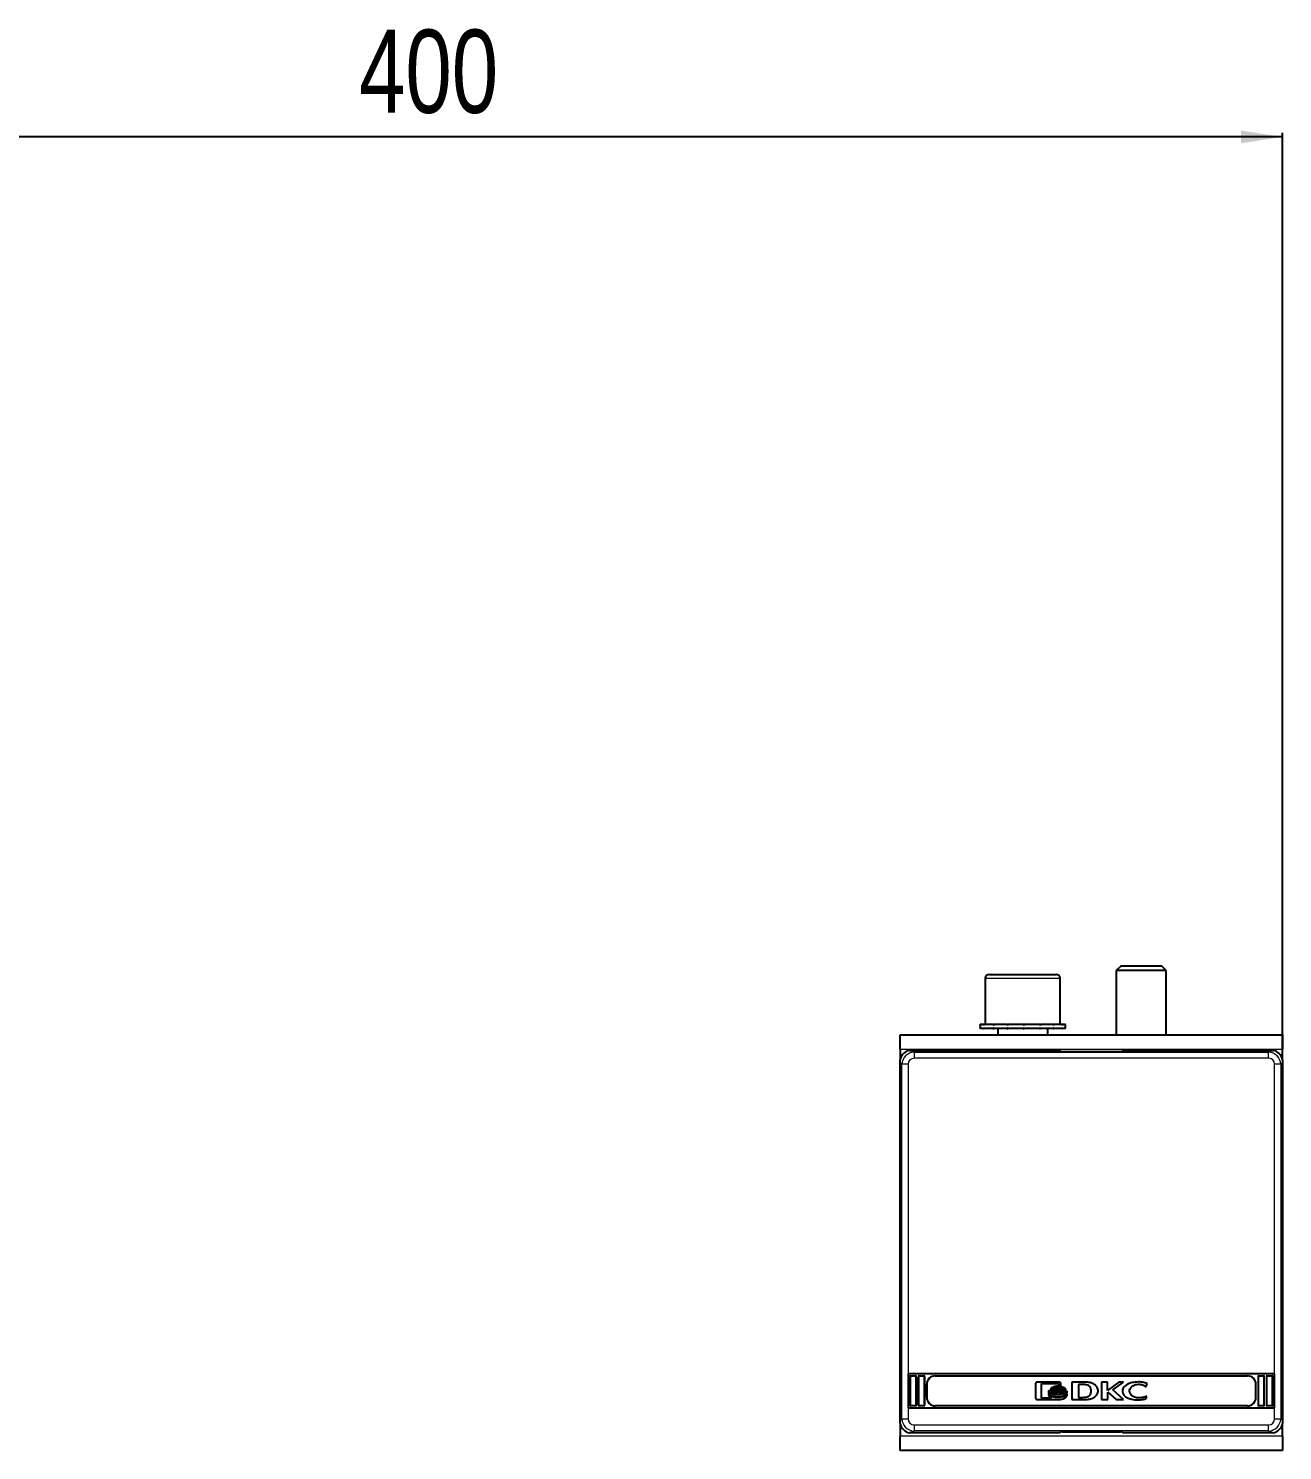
# Model space of a CAD drawing. Header units: millimetres. Extents: x 535 to 4200, y -1571 to 658.
# Drawn here: x 868.7 to 1170.4, y 148.6 to 490.6 of the extents above; entities that cross this region are included whole.
import ezdxf

# ---------------------------------------------------------------- set-up
doc = ezdxf.new("R2010")
doc.units = ezdxf.units.MM
doc.layers.add('FORMAT', color=7, linetype='Continuous')
doc.styles.add('SLDTEXTSTYLE0', font='TXT', dxfattribs={"width": 0.75})
doc.dimstyles.new('SLDDIMSTYLE0', dxfattribs={"dimtxt": 20, "dimasz": 10, "dimexe": 0, "dimexo": 0.0625, "dimgap": 5, "dimtad": 2, "dimdec": 1, "dimrnd": 1e-09, "dimzin": 12, "dimdsep": 46, "dimtxsty": 'SLDTEXTSTYLE0', "dimsah": 1, "dimcen": 0.09, "dimadec": 0, "dimazin": 3, "dimtfac": 1, "dimtofl": 0, "dimtmove": 0, "dimatfit": 3, "dimfxl": 0, "dimfrac": 2, "dimtolj": 1, "dimtzin": 12, "dimarcsym": 0})

# ---------------------------------------------------------------- blocks, each defined once
blk = doc.blocks.new('_D_3')
at = {"layer": 'FORMAT'}
for p, q in [((770.41, 242.56), (770.41, 465.48)), ((1170.41, 242.56), (1170.41, 465.48)), ((1170.41, 464.48), (770.41, 464.48))]:
    blk.add_line(p, q, dxfattribs=at)
for points in [[(770.41, 464.48), (780.41, 462.95), (780.41, 466.02)], [(1170.41, 464.48), (1160.41, 466.02), (1160.41, 462.95)]]:
    blk.add_solid(points, dxfattribs=at)
at = {"layer": 'FORMAT', "insert": (948.25, 490.27), "char_height": 20, "attachment_point": 1, "style": 'SLDTEXTSTYLE0'}
blk.add_mtext('400', dxfattribs=at)

msp = doc.modelspace()

# ---------------------------------------------------------------- linework, layer by layer
at = {"color": 7, "linetype": 'Continuous', "lineweight": 25}
for p, q in [((1131.49, 265.07), (1130.41, 264)), ((1130.41, 264), (1130.41, 248.57)), ((1142.41, 264), (1130.41, 264)), ((1141.34, 265.07), (1131.49, 265.07)), ((1142.41, 264), (1141.34, 265.07)), ((1142.41, 248.57), (1142.41, 264)), ((1098.91, 262.07), (1098.91, 251.07)), ((1099.91, 263.07), (1108.35, 263.07)), ((1108.35, 263.07), (1115.91, 263.07)), ((1116.91, 251.07), (1116.91, 262.07)), ((1097.66, 251.07), (1097.66, 250.07)), ((1097.66, 251.07), (1097.67, 251.07)), ((1097.66, 250.07), (1097.67, 250.07)), ((1097.67, 251.07), (1097.67, 250.82)), ((1098.48, 251.07), (1097.67, 251.07)), ((1097.67, 250.07), (1097.67, 250.32)), ((1098.48, 250.07), (1097.67, 250.07)), ((1098.48, 251.07), (1098.58, 251.07)), ((1098.48, 250.07), (1098.58, 250.07)), ((1098.58, 251.07), (1098.58, 250.82)), ((1100.74, 251.07), (1098.58, 251.07)), ((1098.58, 250.07), (1098.58, 250.32)), ((1100.74, 250.07), (1098.58, 250.07)), ((1100.74, 251.07), (1100.92, 251.07)), ((1100.74, 250.07), (1100.92, 250.07)), ((1100.92, 251.07), (1100.92, 250.82)), ((1104.08, 251.07), (1100.92, 251.07)), ((1100.92, 250.07), (1100.92, 250.32)), ((1104.08, 250.07), (1100.92, 250.07)), ((1101.91, 250.07), (1101.91, 248.57)), ((1104.08, 251.07), (1104.31, 251.07)), ((1104.08, 250.07), (1104.31, 250.07)), ((1104.31, 251.07), (1104.31, 250.82)), ((1108.01, 251.07), (1104.31, 251.07)), ((1104.31, 250.07), (1104.31, 250.32)), ((1108.01, 250.07), (1104.31, 250.07)), ((1108.01, 251.07), (1108.09, 251.07)), ((1108.01, 250.07), (1108.18, 250.07)), ((1108.18, 250.07), (1108.26, 250.07)), ((1108.22, 251.07), (1108.26, 251.07)), ((1108.26, 251.07), (1108.26, 250.82)), ((1111.93, 251.07), (1108.26, 251.07)), ((1108.26, 250.07), (1108.26, 250.32)), ((1111.93, 250.07), (1108.26, 250.07)), ((1111.93, 251.07), (1112.16, 251.07)), ((1111.93, 250.07), (1112.16, 250.07)), ((1112.16, 251.07), (1112.16, 250.82)), ((1115.23, 251.07), (1112.16, 251.07)), ((1112.16, 250.07), (1112.16, 250.32)), ((1115.23, 250.07), (1112.16, 250.07)), ((1113.91, 248.57), (1113.91, 250.07)), ((1115.23, 251.07), (1115.4, 251.07)), ((1115.23, 250.07), (1115.4, 250.07)), ((1115.4, 251.07), (1115.4, 250.82)), ((1117.42, 251.07), (1115.4, 251.07)), ((1115.4, 250.07), (1115.4, 250.32)), ((1117.42, 250.07), (1115.4, 250.07)), ((1117.42, 251.07), (1117.51, 251.07)), ((1117.42, 250.07), (1117.51, 250.07)), ((1117.51, 251.07), (1117.51, 250.82)), ((1118.16, 251.07), (1117.51, 251.07)), ((1117.51, 250.07), (1117.51, 250.32)), ((1118.16, 250.07), (1117.51, 250.07)), ((1118.16, 250.07), (1118.16, 251.07)), ((1078.41, 245.07), (1078.41, 248.57)), ((1078.41, 248.57), (1170.41, 248.57)), ((1170.41, 248.57), (1170.41, 245.07)), ((1078.41, 245.07), (1078.41, 242.55)), ((1080.69, 244.82), (1081.31, 244.82)), ((1081.31, 244.82), (1116.91, 244.82)), ((1116.91, 244.82), (1116.91, 244.69)), ((1117.41, 244.56), (1131.41, 244.56)), ((1131.91, 244.69), (1131.91, 244.82)), ((1131.91, 244.82), (1167.51, 244.82)), ((1167.51, 244.82), (1168.14, 244.82)), ((1170.41, 242.55), (1170.41, 245.07)), ((1078.41, 241.93), (1078.41, 242.55)), ((1078.41, 155.72), (1078.41, 241.93)), ((1170.41, 242.55), (1170.41, 241.93)), ((1170.41, 241.93), (1170.41, 155.72)), ((1168.51, 167.03), (1080.31, 167.03)), ((1080.31, 167.03), (1080.31, 158.82)), ((1080.81, 159.52), (1080.81, 166.33)), ((1081.01, 166.53), (1082.11, 166.53)), ((1082.31, 166.33), (1082.31, 159.52)), ((1082.81, 159.52), (1082.81, 166.33)), ((1083.01, 166.53), (1084.11, 166.53)), ((1084.31, 166.33), (1084.31, 159.52)), ((1084.81, 161.32), (1084.81, 164.53)), ((1086.81, 166.53), (1162.01, 166.53)), ((1110.98, 164.59), (1110.98, 161.26)), ((1116.66, 165.03), (1111.42, 165.03)), ((1112.4, 164.69), (1116.57, 164.69)), ((1112.4, 161.16), (1112.4, 164.69)), ((1116.57, 164.69), (1116.57, 164.31)), ((1116.57, 164.31), (1117.1, 164.31)), ((1117.1, 164.31), (1117.1, 164.59)), ((1122.56, 165.04), (1119.73, 165.03)), ((1119.73, 165.03), (1119.73, 160.82)), ((1122.35, 164.46), (1121.31, 164.44)), ((1121.31, 164.44), (1121.31, 161.34)), ((1126.84, 165.03), (1126.84, 160.82)), ((1128.33, 165.03), (1126.84, 165.03)), ((1128.33, 163.05), (1128.33, 165.03)), ((1130.99, 165.03), (1128.33, 163.05)), ((1129.59, 163.16), (1132.13, 165.03)), ((1132.13, 165.03), (1130.99, 165.03)), ((1137.59, 164), (1137.84, 164.73)), ((1164.01, 161.32), (1164.01, 164.53)), ((1164.51, 166.33), (1164.51, 159.52)), ((1164.71, 166.53), (1165.81, 166.53)), ((1166.01, 159.52), (1166.01, 166.33)), ((1166.51, 166.33), (1166.51, 159.52)), ((1166.71, 166.53), (1167.81, 166.53)), ((1168.01, 159.52), (1168.01, 166.33)), ((1168.51, 158.82), (1168.51, 167.03)), ((1111.42, 160.82), (1116.66, 160.82)), ((1114.86, 161.15), (1112.4, 161.16)), ((1114.14, 163.01), (1114.14, 162.56)), ((1114.14, 162.29), (1114.14, 161.83)), ((1118.59, 162.46), (1118.59, 162.91)), ((1118.59, 161.73), (1118.59, 162.19)), ((1119.73, 160.82), (1122.41, 160.84)), ((1121.31, 161.34), (1122.26, 161.36)), ((1122.41, 160.84), (1122.43, 160.84)), ((1122.43, 160.84), (1122.44, 160.84)), ((1126.84, 160.82), (1128.34, 160.82)), ((1128.34, 162.59), (1130.36, 160.82)), ((1128.34, 160.82), (1128.34, 162.59)), ((1132.18, 160.82), (1129.59, 163.16)), ((1130.36, 160.82), (1132.18, 160.82)), ((1137.39, 164), (1137.59, 164)), ((1137.57, 161.06), (1137.76, 161.6)), ((1137.76, 161.6), (1137.61, 161.6)), ((1080.31, 158.82), (1168.51, 158.82)), ((1082.11, 159.32), (1081.01, 159.32)), ((1084.11, 159.32), (1083.01, 159.32)), ((1162.01, 159.32), (1086.81, 159.32)), ((1165.81, 159.32), (1164.71, 159.32)), ((1167.81, 159.32), (1166.71, 159.32)), ((1078.41, 155.1), (1078.41, 155.72)), ((1078.41, 155.1), (1078.41, 152.07)), ((1170.41, 155.72), (1170.41, 155.1)), ((1170.41, 152.07), (1170.41, 155.1)), ((1078.41, 148.57), (1078.41, 152.07)), ((1081.31, 152.82), (1080.69, 152.82)), ((1116.91, 152.82), (1081.31, 152.82)), ((1116.91, 152.82), (1116.91, 152.96)), ((1117.41, 153.09), (1131.41, 153.09)), ((1131.91, 152.96), (1131.91, 152.82)), ((1167.51, 152.82), (1131.91, 152.82)), ((1168.14, 152.82), (1167.51, 152.82)), ((1170.41, 152.07), (1170.41, 148.57)), ((1170.41, 148.57), (1078.41, 148.57))]:
    msp.add_line(p, q, dxfattribs=at)
at = {"color": 8, "linetype": 'Continuous', "lineweight": 18}
for p, q in [((1108.41, 262.07), (1098.91, 262.07)), ((1116.91, 262.07), (1108.41, 262.07)), ((1078.41, 245.07), (1170.41, 245.07)), ((1081.31, 244.82), (1081.76, 244.37)), ((1081.76, 244.37), (1081.76, 242.92)), ((1081.76, 244.37), (1167.06, 244.37)), ((1167.06, 242.92), (1081.76, 242.92)), ((1167.06, 244.37), (1167.51, 244.82)), ((1167.06, 242.92), (1167.06, 244.37)), ((1078.86, 241.47), (1078.41, 241.93)), ((1080.31, 241.47), (1078.86, 241.47)), ((1078.86, 156.17), (1078.86, 241.47)), ((1080.31, 241.47), (1080.31, 167.03)), ((1168.51, 167.03), (1168.51, 241.47)), ((1169.96, 241.47), (1168.51, 241.47)), ((1170.41, 241.93), (1169.96, 241.47)), ((1169.96, 241.47), (1169.96, 156.17)), ((1080.82, 166.33), (1080.81, 166.33)), ((1080.82, 166.33), (1080.92, 166.33)), ((1080.82, 159.52), (1080.82, 166.33)), ((1080.92, 166.33), (1080.92, 159.52)), ((1081.01, 166.53), (1081.01, 166.52)), ((1081.01, 166.42), (1081.01, 166.52)), ((1081.01, 166.52), (1082.11, 166.52)), ((1082.11, 166.42), (1081.01, 166.42)), ((1082.11, 166.52), (1082.11, 166.53)), ((1082.11, 166.42), (1082.11, 166.52)), ((1082.21, 159.52), (1082.21, 166.33)), ((1082.21, 166.33), (1082.31, 166.33)), ((1082.31, 166.33), (1082.31, 159.52)), ((1082.31, 166.33), (1082.31, 166.33)), ((1082.82, 166.33), (1082.81, 166.33)), ((1082.82, 166.33), (1082.92, 166.33)), ((1082.82, 159.52), (1082.82, 166.33)), ((1082.92, 166.33), (1082.92, 159.52)), ((1083.01, 166.53), (1083.01, 166.52)), ((1083.01, 166.42), (1083.01, 166.52)), ((1083.01, 166.52), (1084.11, 166.52)), ((1084.11, 166.42), (1083.01, 166.42)), ((1084.11, 166.52), (1084.11, 166.53)), ((1084.11, 166.42), (1084.11, 166.52)), ((1084.21, 159.52), (1084.21, 166.33)), ((1084.21, 166.33), (1084.31, 166.33)), ((1084.31, 166.33), (1084.31, 159.52)), ((1084.31, 166.33), (1084.31, 166.33)), ((1084.82, 164.53), (1084.81, 164.53)), ((1084.82, 161.32), (1084.82, 164.53)), ((1084.92, 164.53), (1084.82, 164.53)), ((1084.92, 164.53), (1084.92, 161.32)), ((1086.81, 166.53), (1086.81, 166.52)), ((1086.81, 166.52), (1162.01, 166.52)), ((1086.81, 166.42), (1086.81, 166.52)), ((1162.01, 166.42), (1086.81, 166.42)), ((1162.01, 166.52), (1162.01, 166.53)), ((1162.01, 166.52), (1162.01, 166.42)), ((1163.91, 161.32), (1163.91, 164.53)), ((1164.01, 164.53), (1163.91, 164.53)), ((1164.01, 164.53), (1164.01, 161.32)), ((1164.01, 164.53), (1164.01, 164.53)), ((1164.51, 166.33), (1164.61, 166.33)), ((1164.51, 159.52), (1164.51, 166.33)), ((1164.51, 166.33), (1164.51, 166.33)), ((1164.61, 166.33), (1164.61, 159.52)), ((1164.71, 166.53), (1164.71, 166.52)), ((1164.71, 166.52), (1164.71, 166.42)), ((1164.71, 166.52), (1165.81, 166.52)), ((1165.81, 166.42), (1164.71, 166.42)), ((1165.81, 166.52), (1165.81, 166.53)), ((1165.81, 166.52), (1165.81, 166.42)), ((1165.91, 159.52), (1165.91, 166.33)), ((1165.91, 166.33), (1166.01, 166.33)), ((1166.01, 166.33), (1166.01, 159.52)), ((1166.01, 166.33), (1166.01, 166.33)), ((1166.51, 159.52), (1166.51, 166.33)), ((1166.61, 166.33), (1166.51, 166.33)), ((1166.51, 166.33), (1166.51, 166.33)), ((1166.61, 166.33), (1166.61, 159.52)), ((1166.71, 166.53), (1166.71, 166.52)), ((1166.71, 166.42), (1166.71, 166.52)), ((1166.71, 166.52), (1167.81, 166.52)), ((1167.81, 166.42), (1166.71, 166.42)), ((1167.81, 166.52), (1167.81, 166.53)), ((1167.81, 166.42), (1167.81, 166.52)), ((1167.91, 159.52), (1167.91, 166.33)), ((1168.01, 166.33), (1167.91, 166.33)), ((1168.01, 166.33), (1168.01, 159.52)), ((1168.01, 166.33), (1168.01, 166.33)), ((1084.81, 161.32), (1084.82, 161.32)), ((1084.92, 161.32), (1084.82, 161.32)), ((1164.01, 161.32), (1163.91, 161.32)), ((1164.01, 161.32), (1164.01, 161.32)), ((1080.31, 158.82), (1080.31, 156.17)), ((1080.81, 159.52), (1080.82, 159.52)), ((1080.82, 159.52), (1080.92, 159.52)), ((1081.01, 159.42), (1082.11, 159.42)), ((1081.01, 159.32), (1081.01, 159.42)), ((1082.11, 159.32), (1081.01, 159.32)), ((1081.01, 159.32), (1081.01, 159.32)), ((1082.11, 159.32), (1082.11, 159.42)), ((1082.11, 159.32), (1082.11, 159.32)), ((1082.21, 159.52), (1082.31, 159.52)), ((1082.31, 159.52), (1082.31, 159.52)), ((1082.81, 159.52), (1082.82, 159.52)), ((1082.82, 159.52), (1082.92, 159.52)), ((1083.01, 159.42), (1084.11, 159.42)), ((1083.01, 159.32), (1083.01, 159.42)), ((1084.11, 159.32), (1083.01, 159.32)), ((1083.01, 159.32), (1083.01, 159.32)), ((1084.11, 159.32), (1084.11, 159.42)), ((1084.11, 159.32), (1084.11, 159.32)), ((1084.21, 159.52), (1084.31, 159.52)), ((1084.31, 159.52), (1084.31, 159.52)), ((1086.81, 159.42), (1162.01, 159.42)), ((1086.81, 159.42), (1086.81, 159.32)), ((1162.01, 159.32), (1086.81, 159.32)), ((1086.81, 159.32), (1086.81, 159.32)), ((1162.01, 159.32), (1162.01, 159.42)), ((1162.01, 159.32), (1162.01, 159.32)), ((1164.51, 159.52), (1164.61, 159.52)), ((1164.51, 159.52), (1164.51, 159.52)), ((1164.71, 159.42), (1165.81, 159.42)), ((1164.71, 159.42), (1164.71, 159.32)), ((1165.81, 159.32), (1164.71, 159.32)), ((1164.71, 159.32), (1164.71, 159.32)), ((1165.81, 159.42), (1165.81, 159.32)), ((1165.81, 159.32), (1165.81, 159.32)), ((1165.91, 159.52), (1166.01, 159.52)), ((1166.01, 159.52), (1166.01, 159.52)), ((1166.61, 159.52), (1166.51, 159.52)), ((1166.51, 159.52), (1166.51, 159.52)), ((1166.71, 159.32), (1166.71, 159.42)), ((1166.71, 159.42), (1167.81, 159.42)), ((1167.81, 159.32), (1166.71, 159.32)), ((1166.71, 159.32), (1166.71, 159.32)), ((1167.81, 159.32), (1167.81, 159.42)), ((1167.81, 159.32), (1167.81, 159.32)), ((1168.01, 159.52), (1167.91, 159.52)), ((1168.01, 159.52), (1168.01, 159.52)), ((1168.51, 156.17), (1168.51, 158.82)), ((1078.41, 155.72), (1078.86, 156.17)), ((1078.86, 156.17), (1080.31, 156.17)), ((1081.76, 154.73), (1167.06, 154.73)), ((1081.76, 154.73), (1081.76, 153.28)), ((1167.06, 153.28), (1167.06, 154.73)), ((1168.51, 156.17), (1169.96, 156.17)), ((1169.96, 156.17), (1170.41, 155.72)), ((1170.41, 152.07), (1078.41, 152.07)), ((1081.76, 153.28), (1081.31, 152.82)), ((1167.06, 153.28), (1081.76, 153.28)), ((1167.51, 152.82), (1167.06, 153.28))]:
    msp.add_line(p, q, dxfattribs=at)
at = {"color": 7, "linetype": 'Continuous', "lineweight": 25}
for centre, radius, start, end in [((1099.91, 262.07), 1, 90, 180), ((1115.91, 262.07), 1, 0, 90), ((1081.01, 166.33), 0.2, 90, 180), ((1082.11, 166.33), 0.2, 360, 90), ((1083.01, 166.33), 0.2, 90, 180), ((1084.11, 166.33), 0.2, 360, 90), ((1086.81, 164.53), 2, 90, 180), ((1162.01, 164.53), 2, 0, 90), ((1164.71, 166.33), 0.2, 90, 180), ((1165.81, 166.33), 0.2, 360, 90), ((1166.71, 166.33), 0.2, 90, 180), ((1167.81, 166.33), 0.2, 0, 90), ((1086.81, 161.32), 2, 180, 270), ((1162.01, 161.32), 2, 270, 0), ((1081.01, 159.52), 0.2, 180, 270), ((1082.11, 159.52), 0.2, 270, 360), ((1083.01, 159.52), 0.2, 180, 270), ((1084.11, 159.52), 0.2, 270, 360), ((1164.71, 159.52), 0.2, 180, 270), ((1165.81, 159.52), 0.2, 270, 0), ((1166.71, 159.52), 0.2, 180, 270), ((1167.81, 159.52), 0.2, 270, 0)]:
    msp.add_arc(centre, radius, start, end, dxfattribs=at)
at = {"color": 8, "linetype": 'Continuous', "lineweight": 18}
for centre, radius, start, end in [((1081.01, 166.33), 0.198, 90, 180), ((1081.01, 166.33), 0.0982, 90, 180), ((1082.11, 166.33), 0.198, 360, 90), ((1082.11, 166.33), 0.0982, 360, 90), ((1083.01, 166.33), 0.198, 90, 180), ((1083.01, 166.33), 0.0982, 90, 180), ((1084.11, 166.33), 0.198, 360, 90), ((1084.11, 166.33), 0.0982, 360, 90), ((1086.81, 164.53), 2, 90, 180), ((1086.81, 164.53), 1.9, 90, 180), ((1162.01, 164.53), 2, 0, 90), ((1162.01, 164.53), 1.9, 0, 90), ((1164.71, 166.33), 0.198, 90, 180), ((1164.71, 166.33), 0.0982, 90, 180), ((1165.81, 166.33), 0.198, 360, 90), ((1165.81, 166.33), 0.0982, 0, 90), ((1166.71, 166.33), 0.198, 90, 180), ((1166.71, 166.33), 0.0982, 90, 180), ((1167.81, 166.33), 0.198, 0, 90), ((1167.81, 166.33), 0.0982, 0, 90), ((1086.81, 161.32), 2, 180, 270), ((1086.81, 161.32), 1.9, 180, 270), ((1162.01, 161.32), 1.9, 270, 0), ((1162.01, 161.32), 2, 270, 0), ((1081.01, 159.52), 0.198, 180, 270), ((1081.01, 159.52), 0.0982, 180, 270), ((1082.11, 159.52), 0.0982, 270, 360), ((1082.11, 159.52), 0.198, 270, 360), ((1083.01, 159.52), 0.198, 180, 270), ((1083.01, 159.52), 0.0982, 180, 270), ((1084.11, 159.52), 0.0982, 270, 360), ((1084.11, 159.52), 0.198, 270, 360), ((1164.71, 159.52), 0.198, 180, 270), ((1164.71, 159.52), 0.0982, 180, 270), ((1165.81, 159.52), 0.0982, 270, 0), ((1165.81, 159.52), 0.198, 270, 0), ((1166.71, 159.52), 0.198, 180, 270), ((1166.71, 159.52), 0.0982, 180, 270), ((1167.81, 159.52), 0.198, 270, 0), ((1167.81, 159.52), 0.0982, 270, 0)]:
    msp.add_arc(centre, radius, start, end, dxfattribs=at)
at = {"color": 7, "linetype": 'Continuous', "lineweight": 25}
for centre, major_axis, ratio, start_param, end_param in [((1081.46, 241.77), (2.27, -2.27), 0.935113, 2.575748, 3.707437), ((1117.41, 244.69), (0.5, 0), 0.267949, 3.141593, 4.712389), ((1131.41, 244.69), (0.5, 0), 0.267949, 4.712389, 6.283185), ((1167.36, 241.77), (-2.27, -2.27), 0.935113, 2.575748, 3.707437), ((1081.46, 155.88), (2.27, 2.27), 0.935113, 2.575748, 3.707437), ((1167.36, 155.88), (-2.27, 2.27), 0.935113, 2.575748, 3.707437), ((1117.41, 152.96), (0.5, 0), 0.267949, 1.570796, 3.141593), ((1131.41, 152.96), (0.5, 0), 0.267949, 0, 1.570796)]:
    msp.add_ellipse(centre, major_axis=major_axis, ratio=ratio, start_param=start_param, end_param=end_param, dxfattribs=at)
at = {"color": 8, "linetype": 'Continuous', "lineweight": 18}
for centre, major_axis, ratio, start_param, end_param in [((1081.87, 241.37), (2.13, -2.13), 0.997754, 2.389713, 3.893472), ((1081.87, 241.37), (1.13, -1.13), 0.935113, 2.389713, 3.893472), ((1166.96, 241.37), (2.13, 2.13), 0.997754, 5.531306, 7.035065), ((1166.96, 241.37), (-1.13, -1.13), 0.935113, 2.389713, 3.893472), ((1081.87, 156.28), (2.13, 2.13), 0.997754, 2.389713, 3.893472), ((1081.87, 156.28), (1.13, 1.13), 0.935113, 2.389713, 3.893472), ((1166.96, 156.28), (-1.13, 1.13), 0.935113, 2.389713, 3.893472), ((1166.96, 156.28), (-2.13, 2.13), 0.997754, 2.389713, 3.893472)]:
    msp.add_ellipse(centre, major_axis=major_axis, ratio=ratio, start_param=start_param, end_param=end_param, dxfattribs=at)
at = {"color": 7, "linetype": 'Continuous', "lineweight": 25}
for points, knots in [([(1097.67, 250.82), (1097.67, 250.87), (1097.67, 250.93), (1097.66, 251.01), (1097.66, 251.05), (1097.66, 251.07)], [0, 0, 0, 0, 0.499981, 0.749988, 1, 1, 1, 1]), ([(1097.66, 250.07), (1097.66, 250.1), (1097.66, 250.14), (1097.67, 250.22), (1097.67, 250.28), (1097.67, 250.32)], [0, 0, 0, 0, 0.25014, 0.50028, 1, 1, 1, 1]), ([(1098.58, 250.82), (1098.56, 250.87), (1098.54, 250.93), (1098.51, 251.01), (1098.49, 251.05), (1098.48, 251.07)], [0, 0, 0, 0, 0.499981, 0.749988, 1, 1, 1, 1]), ([(1098.48, 250.07), (1098.49, 250.1), (1098.51, 250.14), (1098.54, 250.22), (1098.56, 250.28), (1098.58, 250.32)], [0, 0, 0, 0, 0.25014, 0.50028, 1, 1, 1, 1]), ([(1100.92, 250.82), (1100.89, 250.87), (1100.84, 250.93), (1100.78, 251.01), (1100.75, 251.05), (1100.74, 251.07)], [0, 0, 0, 0, 0.499981, 0.749988, 1, 1, 1, 1]), ([(1100.74, 250.07), (1100.75, 250.1), (1100.78, 250.14), (1100.84, 250.22), (1100.89, 250.28), (1100.92, 250.32)], [0, 0, 0, 0, 0.25014, 0.50028, 1, 1, 1, 1]), ([(1104.31, 250.82), (1104.28, 250.87), (1104.22, 250.93), (1104.14, 251.01), (1104.1, 251.05), (1104.08, 251.07)], [0, 0, 0, 0, 0.499981, 0.749988, 1, 1, 1, 1]), ([(1104.08, 250.07), (1104.1, 250.1), (1104.14, 250.14), (1104.22, 250.22), (1104.28, 250.28), (1104.31, 250.32)], [0, 0, 0, 0, 0.25014, 0.50028, 1, 1, 1, 1]), ([(1108.26, 250.82), (1108.22, 250.87), (1108.16, 250.93), (1108.07, 251.01), (1108.03, 251.05), (1108.01, 251.07)], [0, 0, 0, 0, 0.4999808, 0.7499881, 1, 1, 1, 1]), ([(1108.01, 250.07), (1108.03, 250.1), (1108.07, 250.14), (1108.16, 250.22), (1108.22, 250.28), (1108.26, 250.32)], [0, 0, 0, 0, 0.25014, 0.50028, 1, 1, 1, 1]), ([(1108.26, 250.82), (1108.25, 250.9), (1108.22, 251.03), (1108.19, 251.06), (1108.18, 251.07)], [0, 0, 0, 0, 0.561794, 1, 1, 1, 1]), ([(1108.26, 250.32), (1108.25, 250.25), (1108.22, 250.12), (1108.19, 250.09), (1108.18, 250.07)], [0, 0, 0, 0, 0.561794, 1, 1, 1, 1]), ([(1112.16, 250.82), (1112.12, 250.87), (1112.06, 250.93), (1111.98, 251.01), (1111.95, 251.05), (1111.93, 251.07)], [0, 0, 0, 0, 0.499981, 0.749988, 1, 1, 1, 1]), ([(1111.93, 250.07), (1111.95, 250.1), (1111.98, 250.14), (1112.06, 250.22), (1112.12, 250.28), (1112.16, 250.32)], [0, 0, 0, 0, 0.25014, 0.50028, 1, 1, 1, 1]), ([(1115.4, 250.82), (1115.37, 250.87), (1115.33, 250.93), (1115.27, 251.01), (1115.24, 251.05), (1115.23, 251.07)], [0, 0, 0, 0, 0.4999808, 0.7499881, 1, 1, 1, 1]), ([(1115.23, 250.07), (1115.24, 250.1), (1115.27, 250.14), (1115.33, 250.22), (1115.37, 250.28), (1115.4, 250.32)], [0, 0, 0, 0, 0.25014, 0.50028, 1, 1, 1, 1]), ([(1117.51, 250.82), (1117.5, 250.87), (1117.47, 250.93), (1117.44, 251.01), (1117.43, 251.05), (1117.42, 251.07)], [0, 0, 0, 0, 0.499981, 0.749988, 1, 1, 1, 1]), ([(1117.42, 250.07), (1117.43, 250.1), (1117.44, 250.14), (1117.47, 250.22), (1117.5, 250.28), (1117.51, 250.32)], [0, 0, 0, 0, 0.25014, 0.50028, 1, 1, 1, 1]), ([(1111.42, 165.03), (1111.35, 165.02), (1111.23, 165), (1111.09, 164.88), (1111, 164.74), (1110.99, 164.64), (1110.98, 164.59)], [0, 0, 0, 0, 0.281303, 0.555629, 0.773878, 1, 1, 1, 1]), ([(1117.1, 164.59), (1117.09, 164.65), (1117.07, 164.78), (1116.96, 164.92), (1116.82, 165.01), (1116.72, 165.02), (1116.66, 165.03)], [0, 0, 0, 0, 0.285248, 0.560563, 0.777151, 1, 1, 1, 1]), ([(1123, 164.4), (1122.88, 164.42), (1122.66, 164.44), (1122.44, 164.45), (1122.35, 164.46)], [0, 0, 0, 0, 0.586635, 1, 1, 1, 1]), ([(1124.92, 164.61), (1124.76, 164.68), (1124.4, 164.85), (1123.6, 165.01), (1122.97, 165.03), (1122.56, 165.04)], [0, 0, 0, 0, 0.216742, 0.489643, 1, 1, 1, 1]), ([(1124.35, 162.93), (1124.35, 163.06), (1124.34, 163.3), (1124.27, 163.63), (1124.15, 163.89), (1123.91, 164.12), (1123.52, 164.3), (1123.19, 164.36), (1123, 164.4)], [0, 0, 0, 0, 0.1768081, 0.3192306, 0.4393795, 0.5523951, 0.7492045, 1, 1, 1, 1]), ([(1124.19, 160.98), (1124.41, 161.04), (1124.84, 161.17), (1125.37, 161.54), (1125.76, 161.99), (1126, 162.51), (1126.05, 163.08), (1125.9, 163.65), (1125.51, 164.2), (1125.13, 164.46), (1124.92, 164.61)], [0, 0, 0, 0, 0.1380907, 0.2654555, 0.3840135, 0.4961027, 0.6057595, 0.7197905, 0.8476619, 1, 1, 1, 1]), ([(1135.73, 165.08), (1135.23, 165.05), (1134.3, 164.99), (1133.08, 164.55), (1132.31, 163.98), (1131.96, 163.42), (1131.93, 163.12), (1131.91, 162.98)], [0, 0, 0, 0, 0.315674, 0.58952, 0.813199, 0.909026, 1, 1, 1, 1]), ([(1133.59, 162.88), (1133.61, 163.05), (1133.65, 163.38), (1133.95, 163.83), (1134.4, 164.2), (1135.03, 164.48), (1135.52, 164.51), (1135.77, 164.53)], [0, 0, 0, 0, 0.1654149, 0.3347375, 0.5160143, 0.747902, 1, 1, 1, 1]), ([(1137.84, 164.73), (1137.47, 164.84), (1136.78, 165.05), (1136.06, 165.07), (1135.73, 165.08)], [0, 0, 0, 0, 0.5368, 1, 1, 1, 1]), ([(1135.77, 164.53), (1136.11, 164.5), (1136.69, 164.45), (1137.19, 164.14), (1137.39, 164)], [0, 0, 0, 0, 0.579608, 1, 1, 1, 1]), ([(1110.98, 161.26), (1110.99, 161.2), (1111.01, 161.07), (1111.13, 160.93), (1111.27, 160.84), (1111.37, 160.83), (1111.42, 160.82)], [0, 0, 0, 0, 0.285197, 0.560428, 0.777044, 1, 1, 1, 1]), ([(1116.38, 162.01), (1116.09, 162.03), (1115.54, 162.06), (1114.86, 162.3), (1114.36, 162.61), (1114.21, 162.88), (1114.14, 163.01)], [0, 0, 0, 0, 0.341641, 0.638783, 0.834973, 1, 1, 1, 1]), ([(1114.14, 162.56), (1114.19, 162.45), (1114.32, 162.22), (1114.66, 161.97), (1115.33, 161.64), (1115.94, 161.59), (1116.38, 161.56)], [0, 0, 0, 0, 0.13872, 0.298957, 0.48357, 1, 1, 1, 1]), ([(1116.38, 161.3), (1116.09, 161.31), (1115.54, 161.34), (1114.86, 161.59), (1114.36, 161.9), (1114.21, 162.17), (1114.14, 162.29)], [0, 0, 0, 0, 0.34171, 0.638876, 0.835038, 1, 1, 1, 1]), ([(1114.14, 161.83), (1114.17, 161.75), (1114.25, 161.6), (1114.49, 161.35), (1114.71, 161.23), (1114.86, 161.15)], [0, 0, 0, 0, 0.244932, 0.514807, 1, 1, 1, 1]), ([(1116.38, 164.07), (1116.14, 164.06), (1115.67, 164.03), (1115.09, 163.8), (1114.66, 163.51), (1114.52, 163.26), (1114.45, 163.14)], [0, 0, 0, 0, 0.32886, 0.621368, 0.822445, 1, 1, 1, 1]), ([(1114.45, 163.14), (1114.46, 163.11), (1114.49, 163.05), (1114.52, 162.99), (1114.54, 162.97)], [0, 0, 0, 0, 0.556647, 1, 1, 1, 1]), ([(1114.54, 162.97), (1114.65, 163.09), (1114.88, 163.35), (1115.52, 163.65), (1116.05, 163.7), (1116.38, 163.73)], [0, 0, 0, 0, 0.235625, 0.507433, 1, 1, 1, 1]), ([(1116.38, 163.53), (1115.99, 163.49), (1115.46, 163.44), (1114.88, 163.13), (1114.7, 162.95), (1114.62, 162.87)], [0, 0, 0, 0, 0.607099, 0.813781, 1, 1, 1, 1]), ([(1114.62, 162.87), (1114.65, 162.83), (1114.7, 162.77), (1114.77, 162.72), (1114.8, 162.7)], [0, 0, 0, 0, 0.548878, 1, 1, 1, 1]), ([(1114.8, 162.7), (1115.05, 162.85), (1115.54, 163.14), (1116.11, 163.17), (1116.38, 163.19)], [0, 0, 0, 0, 0.521089, 1, 1, 1, 1]), ([(1116.38, 162.97), (1116.09, 162.95), (1115.59, 162.92), (1115.14, 162.69), (1114.96, 162.6)], [0, 0, 0, 0, 0.591571, 1, 1, 1, 1]), ([(1114.96, 162.6), (1115.03, 162.57), (1115.15, 162.5), (1115.28, 162.46), (1115.34, 162.44)], [0, 0, 0, 0, 0.541848, 1, 1, 1, 1]), ([(1115.34, 162.44), (1115.52, 162.5), (1115.86, 162.61), (1116.22, 162.62), (1116.38, 162.63)], [0, 0, 0, 0, 0.540329, 1, 1, 1, 1]), ([(1118.34, 163.1), (1118.28, 163.21), (1118.17, 163.42), (1117.88, 163.67), (1117.3, 163.99), (1116.77, 164.04), (1116.38, 164.07)], [0, 0, 0, 0, 0.149079, 0.314363, 0.498773, 1, 1, 1, 1]), ([(1116.38, 163.73), (1116.61, 163.72), (1117.04, 163.69), (1117.58, 163.5), (1117.99, 163.26), (1118.16, 163.05), (1118.24, 162.95)], [0, 0, 0, 0, 0.3229784, 0.6144228, 0.8183367, 1, 1, 1, 1]), ([(1118.16, 162.86), (1118.05, 162.97), (1117.8, 163.2), (1117.2, 163.46), (1116.7, 163.5), (1116.38, 163.53)], [0, 0, 0, 0, 0.239541, 0.512395, 1, 1, 1, 1]), ([(1116.38, 163.19), (1116.73, 163.16), (1117.3, 163.13), (1117.78, 162.82), (1117.97, 162.7)], [0, 0, 0, 0, 0.598426, 1, 1, 1, 1]), ([(1117.81, 162.6), (1117.57, 162.72), (1117.12, 162.94), (1116.62, 162.96), (1116.38, 162.97)], [0, 0, 0, 0, 0.528395, 1, 1, 1, 1]), ([(1118.59, 162.91), (1118.52, 162.81), (1118.38, 162.6), (1118.03, 162.38), (1117.39, 162.08), (1116.81, 162.04), (1116.38, 162.01)], [0, 0, 0, 0, 0.141525, 0.304329, 0.489562, 1, 1, 1, 1]), ([(1116.38, 162.63), (1116.59, 162.62), (1116.95, 162.6), (1117.28, 162.49), (1117.43, 162.45)], [0, 0, 0, 0, 0.579402, 1, 1, 1, 1]), ([(1116.38, 161.56), (1116.66, 161.57), (1117.19, 161.6), (1117.84, 161.82), (1118.32, 162.1), (1118.5, 162.34), (1118.59, 162.46)], [0, 0, 0, 0, 0.33644, 0.632575, 0.831337, 1, 1, 1, 1]), ([(1118.59, 162.19), (1118.52, 162.1), (1118.38, 161.89), (1118.03, 161.66), (1117.39, 161.37), (1116.81, 161.33), (1116.38, 161.3)], [0, 0, 0, 0, 0.141571, 0.304387, 0.489612, 1, 1, 1, 1]), ([(1116.66, 160.82), (1116.88, 160.84), (1117.31, 160.89), (1117.87, 161.13), (1118.32, 161.39), (1118.51, 161.63), (1118.59, 161.73)], [0, 0, 0, 0, 0.289383, 0.600301, 0.822929, 1, 1, 1, 1]), ([(1117.43, 162.45), (1117.5, 162.47), (1117.63, 162.51), (1117.75, 162.57), (1117.81, 162.6)], [0, 0, 0, 0, 0.575396, 1, 1, 1, 1]), ([(1117.97, 162.7), (1118.01, 162.73), (1118.07, 162.78), (1118.13, 162.83), (1118.16, 162.86)], [0, 0, 0, 0, 0.569699, 1, 1, 1, 1]), ([(1118.24, 162.95), (1118.26, 162.98), (1118.3, 163.03), (1118.32, 163.08), (1118.34, 163.1)], [0, 0, 0, 0, 0.564632, 1, 1, 1, 1]), ([(1122.26, 161.36), (1122.54, 161.37), (1123.05, 161.38), (1123.66, 161.53), (1124.02, 161.8), (1124.22, 162.1), (1124.34, 162.48), (1124.35, 162.77), (1124.35, 162.93)], [0, 0, 0, 0, 0.274676, 0.503042, 0.607381, 0.716579, 0.843412, 1, 1, 1, 1]), ([(1122.44, 160.84), (1122.55, 160.84), (1122.77, 160.84), (1123, 160.85), (1123.11, 160.86)], [0, 0, 0, 0, 0.486421, 1, 1, 1, 1]), ([(1123.11, 160.86), (1123.31, 160.87), (1123.67, 160.88), (1124.03, 160.95), (1124.19, 160.98)], [0, 0, 0, 0, 0.55183, 1, 1, 1, 1]), ([(1131.91, 162.98), (1131.93, 162.76), (1131.97, 162.33), (1132.35, 161.71), (1133.06, 161.18), (1134.23, 160.82), (1135.17, 160.79), (1135.71, 160.77)], [0, 0, 0, 0, 0.130532, 0.266031, 0.423997, 0.666819, 1, 1, 1, 1]), ([(1135.77, 161.23), (1135.45, 161.26), (1134.84, 161.31), (1134.13, 161.74), (1133.67, 162.28), (1133.62, 162.68), (1133.59, 162.88)], [0, 0, 0, 0, 0.317455, 0.60205, 0.80504, 1, 1, 1, 1]), ([(1135.71, 160.77), (1136.08, 160.78), (1136.71, 160.81), (1137.32, 160.99), (1137.57, 161.06)], [0, 0, 0, 0, 0.577653, 1, 1, 1, 1]), ([(1137.61, 161.6), (1137.28, 161.48), (1136.69, 161.26), (1136.05, 161.24), (1135.77, 161.23)], [0, 0, 0, 0, 0.547643, 1, 1, 1, 1])]:
    msp.add_open_spline(points, degree=3, knots=knots, dxfattribs=at)

# ---------------------------------------------------------------- dimensions: what is measured, and where the dimension line sits
at = {"layer": 'FORMAT'}
dim = msp.add_linear_dim(base=(770.41, 464.48), p1=(1170.41, 242.55), p2=(770.41, 242.55), angle=0, dimstyle='SLDDIMSTYLE0', dxfattribs=at)
dim.commit()
dim.dimension.update_dxf_attribs({"geometry": '_D_3', "text_midpoint": (970.41, 464.48), "dimtype": 160})

doc.saveas('drawing.dxf')
